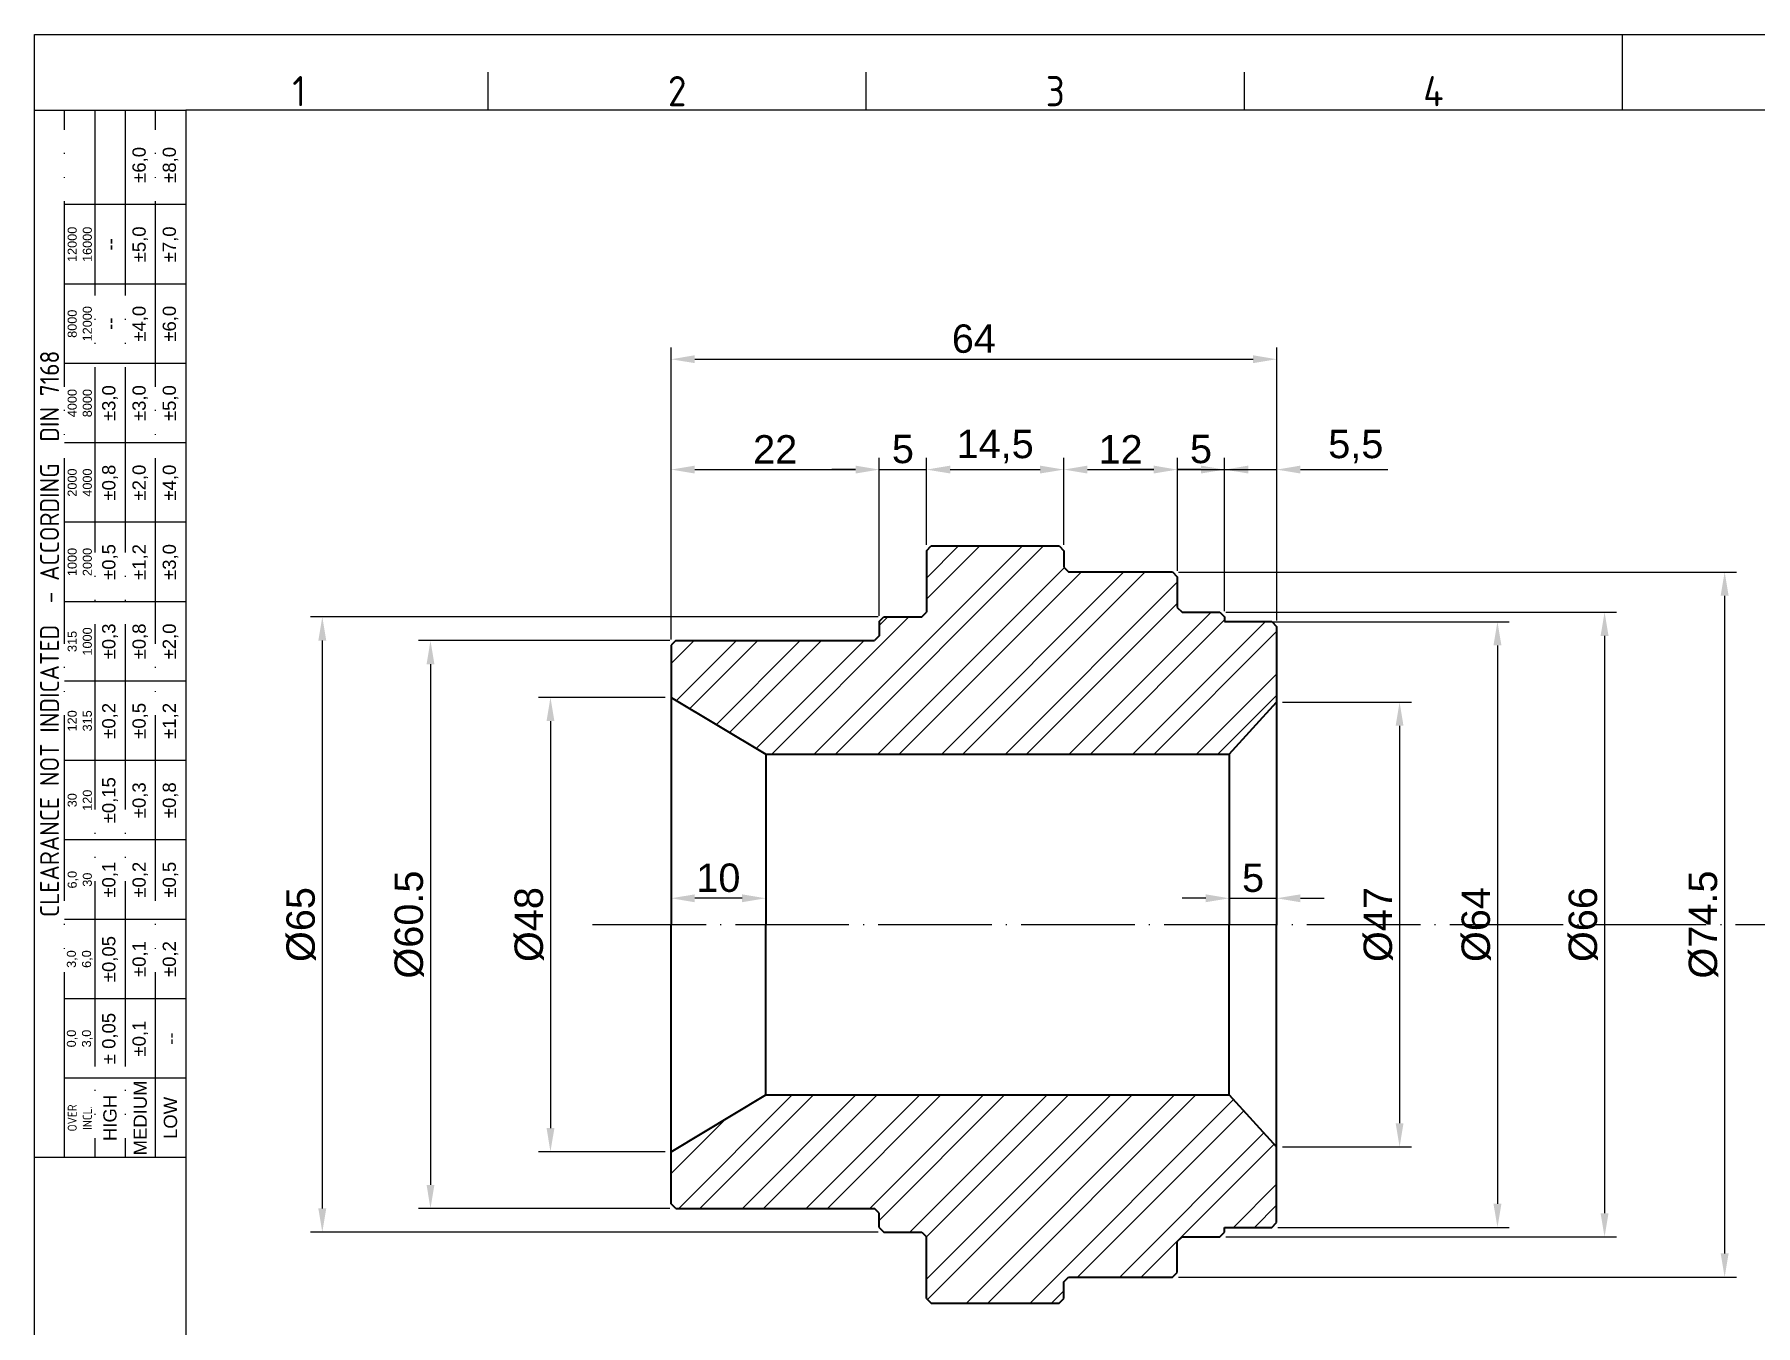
# Model space of a CAD drawing. Header units: millimetres. Extents: x 2490 to 2826, y 1138 to 1375.
# Drawn here: x 2489.9 to 2671.7, y 1238.9 to 1375.4 of the extents above; entities that cross this region are included whole.
import ezdxf
from ezdxf.enums import TextEntityAlignment as Align

# ---------------------------------------------------------------- set-up
doc = ezdxf.new("R2010")
doc.units = ezdxf.units.MM
doc.linetypes.add('ACAD_ISO04W100', pattern=[30, 24, -3, 0, -3])
doc.linetypes.add('ACAD_ISO05W100', pattern=[33, 24, -3, 0, -3, 0, -3])
for name, color, linetype, lineweight in [('AM_0', 7, 'Continuous', 40), ('AM_4', 1, 'ACAD_ISO04W100', 25), ('AM_5', 3, 'Continuous', 25), ('AM_BOR', 2, 'ACAD_ISO05W100', 35)]:
    doc.layers.add(name, color=color, linetype=linetype, lineweight=lineweight)
doc.styles.add('ACISOTS', font='isocp.shx', dxfattribs={"height": 1})
doc.styles.get("Standard").update_dxf_attribs({"font": 'arial.ttf'})
doc.dimstyles.new('ISO-25', dxfattribs={"dimtxt": 3, "dimasz": 2.5, "dimexe": 1.25, "dimexo": 0.625, "dimtad": 1, "dimtxsty": 'Standard', "dimcen": 2.5, "dimadec": 0, "dimazin": 0, "dimtfac": 1, "dimtmove": 0, "dimatfit": 3, "dimfxl": 1, "dimarcsym": 0})

# ---------------------------------------------------------------- blocks, each defined once
blk = doc.blocks.new('A3 ZTL')
for p, q in [((19.57, 280.82), (19.57, 9.78)), ((401.17, 280.82), (19.57, 280.82))]:
    blk.add_line(p, q)
at = {"layer": 'AM_BOR', "color": 135, "linetype": 'Continuous', "lineweight": 25}
for p, q in [((0, 0), (0, 290.61)), ((0, 290.61), (410.96, 290.61))]:
    blk.add_line(p, q, dxfattribs=at)
at = {"layer": 'AM_BOR', "color": 135, "lineweight": 25}
for p, q in [((205.48, 280.82), (205.48, 290.61)), ((58.71, 280.82), (58.71, 285.71)), ((107.63, 280.82), (107.63, 285.71)), ((156.56, 280.82), (156.56, 285.71)), ((3.91, 145.3), (3.91, 280.82)), ((7.83, 280.82), (7.83, 145.3)), ((11.74, 280.82), (11.74, 145.3)), ((15.66, 145.3), (15.66, 280.82)), ((19.57, 268.59), (3.91, 268.59)), ((19.57, 258.32), (3.91, 258.32)), ((19.57, 248.04), (3.91, 248.04)), ((19.57, 237.77), (3.91, 237.77)), ((19.57, 227.5), (3.91, 227.5)), ((19.57, 217.22), (3.91, 217.22)), ((19.57, 206.95), (3.91, 206.95)), ((19.57, 196.67), (3.91, 196.67)), ((19.57, 186.4), (3.91, 186.4)), ((19.57, 176.13), (3.91, 176.13)), ((19.57, 165.85), (3.91, 165.85)), ((19.57, 155.58), (3.91, 155.58))]:
    blk.add_line(p, q, dxfattribs=at)
blk.add_lwpolyline([(19.57, 145.3), (0, 145.3), (0, 280.82), (19.57, 280.82)], close=True, dxfattribs=at)
at = {"layer": 'AM_BOR', "color": 135, "lineweight": 25, "style": 'ACISOTS'}
for s, p in [('1', (34.25, 283.27)), ('2', (83.17, 283.27)), ('3', (132.09, 283.27)), ('4', (181.02, 283.27))]:
    blk.add_text(s, height=3.91, dxfattribs=at).set_placement(p, align=Align.MIDDLE)
at = {"layer": 'AM_BOR', "color": 135, "lineweight": 25, "attachment_point": 5, "rotation": 90}
for s, insert, char_height, width in [('±6,0', (13.7, 273.73), 1.712, 10.274), ('±8,0', (17.61, 273.73), 1.712, 10.274), ('12000\\P16000', (5.87, 263.45), 1.174, 10.274), ('±5,0', (13.7, 263.45), 1.712, 10.274), ('±7,0', (17.61, 263.45), 1.712, 10.274), ('--', (9.78, 263.45), 1.712, 10.274), ('8000\\P12000', (5.87, 253.18), 1.174, 10.274), ('±4,0', (13.7, 253.18), 1.712, 10.274), ('±6,0', (17.61, 253.18), 1.712, 10.274), ('--', (9.78, 253.18), 1.712, 10.274), ('{\\Fisocp.shx|c0;CLEARANCE NOT INDICATED  - ACCORDING  DIN 7168}', (1.96, 213.06), 2.4462, 135.5186), ('±3,0', (9.78, 242.91), 1.712, 10.274), ('±3,0', (13.7, 242.91), 1.712, 10.274), ('±5,0', (17.61, 242.91), 1.712, 10.274), ('4000\\P8000', (5.87, 242.91), 1.174, 10.274), ('2000\\P4000', (5.87, 232.63), 1.174, 10.274), ('±0,8', (9.78, 232.63), 1.712, 10.274), ('±2,0', (13.7, 232.63), 1.712, 10.274), ('±4,0', (17.61, 232.63), 1.712, 10.274), ('1000\\P2000', (5.87, 222.36), 1.174, 10.274), ('±0,5', (9.78, 222.36), 1.712, 10.274), ('±1,2', (13.7, 222.36), 1.712, 10.274), ('±3,0', (17.61, 222.36), 1.712, 10.274), ('315\\P1000', (5.87, 212.08), 1.174, 10.274), ('±0,3', (9.78, 212.08), 1.712, 10.274), ('±0,8', (13.7, 212.08), 1.712, 10.274), ('±2,0', (17.61, 212.08), 1.712, 10.274), ('120\\P315', (5.87, 201.81), 1.174, 10.274), ('±0,2', (9.78, 201.81), 1.712, 10.274), ('±0,5', (13.7, 201.81), 1.712, 10.274), ('±1,2', (17.61, 201.81), 1.712, 10.274), ('±0,15', (9.78, 191.54), 1.712, 10.274), ('±0,8', (17.61, 191.54), 1.712, 10.274), ('30\\P120', (5.87, 191.54), 1.174, 10.274), ('±0,3', (13.7, 191.54), 1.712, 10.274), ('±0,1', (9.78, 181.26), 1.712, 10.274), ('±0,2', (13.7, 181.26), 1.712, 10.274), ('±0,5', (17.61, 181.26), 1.712, 10.274), ('6,0\\P30', (5.87, 181.26), 1.174, 10.274), ('±0,05', (9.78, 170.99), 1.712, 10.274), ('3,0\\P6,0', (5.87, 170.99), 1.174, 10.274), ('±0,1', (13.7, 170.99), 1.712, 10.274), ('±0,2', (17.61, 170.99), 1.712, 10.274), ('± 0,05', (9.78, 160.71), 1.712, 10.274), ('\\pt4.69206;±0,1', (13.7, 160.71), 1.7123, 10.274), ('0,0\\P3,0', (5.87, 160.71), 1.174, 10.274), ('--', (17.61, 160.71), 1.712, 10.274), ('MEDIUM', (13.7, 150.44), 1.712, 10.274), ('{\\Fisocp.shx|c0;OVER\\PINCL.}', (5.87, 150.44), 1.1742, 10.274), ('HIGH', (9.78, 150.44), 1.712, 10.274), ('LOW', (17.61, 150.44), 1.712, 10.274)]:
    blk.add_mtext(s, dxfattribs=dict(at, insert=insert, char_height=char_height, width=width))
blk = doc.blocks.new('*D51')
at = {"layer": 'AM_5', "color": 0, "lineweight": -2, "transparency": 16777216}
for p, q in [((2557.01, 1311.31), (2530.46, 1311.31)), ((2531.71, 1308.81), (2531.71, 1253.81)), ((2557.01, 1251.31), (2530.46, 1251.31))]:
    blk.add_line(p, q, dxfattribs=at)
at = {"layer": 'AM_5', "color": 0, "transparency": 16777216}
for points in [[(2531.3, 1308.81), (2532.13, 1308.81), (2531.71, 1311.31)], [(2531.3, 1253.81), (2532.13, 1253.81), (2531.71, 1251.31)]]:
    blk.add_solid(points, dxfattribs=at)
at = {"layer": 'Defpoints', "color": 0, "transparency": 16777216}
for p in [(2557.64, 1311.31), (2531.71, 1251.31), (2557.64, 1251.31)]:
    blk.add_point(p, dxfattribs=at)
at = {"layer": 'AM_5', "color": 0, "transparency": 16777216, "insert": (2529.47, 1281.31), "char_height": 3, "attachment_point": 5, "rotation": 90}
blk.add_mtext('%%C60.5', dxfattribs=at)
blk = doc.blocks.new('*D52')
at = {"layer": 'AM_5', "color": 0, "lineweight": -2, "transparency": 16777216}
for p, q in [((2579.01, 1313.81), (2519.03, 1313.81)), ((2520.28, 1311.31), (2520.28, 1251.31)), ((2579.01, 1248.81), (2519.03, 1248.81))]:
    blk.add_line(p, q, dxfattribs=at)
at = {"layer": 'AM_5', "color": 0, "transparency": 16777216}
for points in [[(2519.86, 1311.31), (2520.7, 1311.31), (2520.28, 1313.81)], [(2519.86, 1251.31), (2520.7, 1251.31), (2520.28, 1248.81)]]:
    blk.add_solid(points, dxfattribs=at)
at = {"layer": 'Defpoints', "color": 0, "transparency": 16777216}
for p in [(2579.64, 1313.81), (2520.28, 1248.81), (2579.64, 1248.81)]:
    blk.add_point(p, dxfattribs=at)
at = {"layer": 'AM_5', "color": 0, "transparency": 16777216, "insert": (2518.04, 1281.31), "char_height": 3, "attachment_point": 5, "rotation": 90}
blk.add_mtext('%%C65', dxfattribs=at)
blk = doc.blocks.new('*D53')
at = {"layer": 'AM_5', "color": 0, "lineweight": -2, "transparency": 16777216}
for p, q in [((2557.14, 1311.44), (2557.14, 1330.63)), ((2579.14, 1313.94), (2579.14, 1330.63)), ((2559.64, 1329.38), (2576.64, 1329.38))]:
    blk.add_line(p, q, dxfattribs=at)
at = {"layer": 'AM_5', "color": 0, "transparency": 16777216}
for points in [[(2559.64, 1329.8), (2559.64, 1328.97), (2557.14, 1329.38)], [(2576.64, 1329.8), (2576.64, 1328.97), (2579.14, 1329.38)]]:
    blk.add_solid(points, dxfattribs=at)
at = {"layer": 'Defpoints', "color": 0, "transparency": 16777216}
for p in [(2579.14, 1329.38), (2579.14, 1313.31), (2557.14, 1310.81)]:
    blk.add_point(p, dxfattribs=at)
at = {"layer": 'AM_5', "color": 0, "transparency": 16777216, "insert": (2568.14, 1331.52), "char_height": 3, "attachment_point": 5}
blk.add_mtext('22', dxfattribs=at)
blk = doc.blocks.new('*D54')
at = {"layer": 'AM_5', "color": 0, "lineweight": -2, "transparency": 16777216}
for p, q in [((2579.14, 1313.94), (2579.14, 1330.63)), ((2584.14, 1321.44), (2584.14, 1330.63)), ((2576.64, 1329.38), (2574.14, 1329.38)), ((2579.14, 1329.38), (2584.14, 1329.38)), ((2586.64, 1329.38), (2589.14, 1329.38))]:
    blk.add_line(p, q, dxfattribs=at)
at = {"layer": 'AM_5', "color": 0, "transparency": 16777216}
for points in [[(2576.64, 1329.8), (2576.64, 1328.97), (2579.14, 1329.38)], [(2586.64, 1329.8), (2586.64, 1328.97), (2584.14, 1329.38)]]:
    blk.add_solid(points, dxfattribs=at)
at = {"layer": 'Defpoints', "color": 0, "transparency": 16777216}
for p in [(2584.14, 1329.38), (2584.14, 1320.81), (2579.14, 1313.31)]:
    blk.add_point(p, dxfattribs=at)
at = {"layer": 'AM_5', "color": 0, "transparency": 16777216, "insert": (2581.64, 1331.54), "char_height": 3, "attachment_point": 5}
blk.add_mtext('5', dxfattribs=at)
blk = doc.blocks.new('*D55')
at = {"layer": 'AM_5', "color": 0, "lineweight": -2, "transparency": 16777216}
for p, q in [((2584.14, 1321.44), (2584.14, 1330.63)), ((2598.64, 1321.44), (2598.64, 1330.63)), ((2586.64, 1329.38), (2596.14, 1329.38))]:
    blk.add_line(p, q, dxfattribs=at)
at = {"layer": 'AM_5', "color": 0, "transparency": 16777216}
for points in [[(2586.64, 1329.8), (2586.64, 1328.97), (2584.14, 1329.38)], [(2596.14, 1329.8), (2596.14, 1328.97), (2598.64, 1329.38)]]:
    blk.add_solid(points, dxfattribs=at)
at = {"layer": 'Defpoints', "color": 0, "transparency": 16777216}
for p in [(2598.64, 1329.38), (2584.14, 1320.81), (2598.64, 1320.81)]:
    blk.add_point(p, dxfattribs=at)
at = {"layer": 'AM_5', "color": 0, "transparency": 16777216, "insert": (2591.39, 1331.81), "char_height": 3, "attachment_point": 5}
blk.add_mtext('14,5', dxfattribs=at)
blk = doc.blocks.new('*D56')
at = {"layer": 'AM_5', "color": 0, "lineweight": -2, "transparency": 16777216}
for p, q in [((2598.64, 1321.44), (2598.64, 1330.63)), ((2610.64, 1318.69), (2610.64, 1330.63)), ((2601.14, 1329.38), (2608.14, 1329.38))]:
    blk.add_line(p, q, dxfattribs=at)
at = {"layer": 'AM_5', "color": 0, "transparency": 16777216}
for points in [[(2601.14, 1329.8), (2601.14, 1328.97), (2598.64, 1329.38)], [(2608.14, 1329.8), (2608.14, 1328.97), (2610.64, 1329.38)]]:
    blk.add_solid(points, dxfattribs=at)
at = {"layer": 'Defpoints', "color": 0, "transparency": 16777216}
for p in [(2610.64, 1329.38), (2598.64, 1320.81), (2610.64, 1318.06)]:
    blk.add_point(p, dxfattribs=at)
at = {"layer": 'AM_5', "color": 0, "transparency": 16777216, "insert": (2604.64, 1331.52), "char_height": 3, "attachment_point": 5}
blk.add_mtext('12', dxfattribs=at)
blk = doc.blocks.new('*D57')
at = {"layer": 'AM_5', "color": 0, "lineweight": -2, "transparency": 16777216}
for p, q in [((2610.64, 1318.69), (2610.64, 1330.63)), ((2615.64, 1314.44), (2615.64, 1330.63)), ((2608.14, 1329.38), (2605.64, 1329.38)), ((2610.64, 1329.38), (2615.64, 1329.38)), ((2618.14, 1329.38), (2620.64, 1329.38))]:
    blk.add_line(p, q, dxfattribs=at)
at = {"layer": 'AM_5', "color": 0, "transparency": 16777216}
for points in [[(2608.14, 1329.8), (2608.14, 1328.97), (2610.64, 1329.38)], [(2618.14, 1329.8), (2618.14, 1328.97), (2615.64, 1329.38)]]:
    blk.add_solid(points, dxfattribs=at)
at = {"layer": 'Defpoints', "color": 0, "transparency": 16777216}
for p in [(2615.64, 1329.38), (2610.64, 1318.06), (2615.64, 1313.81)]:
    blk.add_point(p, dxfattribs=at)
at = {"layer": 'AM_5', "color": 0, "transparency": 16777216, "insert": (2613.14, 1331.54), "char_height": 3, "attachment_point": 5}
blk.add_mtext('5', dxfattribs=at)
blk = doc.blocks.new('*D58')
at = {"layer": 'AM_5', "color": 0, "lineweight": -2, "transparency": 16777216}
for p, q in [((2615.64, 1314.44), (2615.64, 1330.63)), ((2621.14, 1313.44), (2621.14, 1330.63)), ((2613.14, 1329.38), (2610.64, 1329.38)), ((2615.64, 1329.38), (2621.14, 1329.38)), ((2623.64, 1329.38), (2632.87, 1329.38))]:
    blk.add_line(p, q, dxfattribs=at)
at = {"layer": 'AM_5', "color": 0, "transparency": 16777216}
for points in [[(2613.14, 1329.8), (2613.14, 1328.97), (2615.64, 1329.38)], [(2623.64, 1329.8), (2623.64, 1328.97), (2621.14, 1329.38)]]:
    blk.add_solid(points, dxfattribs=at)
at = {"layer": 'Defpoints', "color": 0, "transparency": 16777216}
for p in [(2621.14, 1329.38), (2615.64, 1313.81), (2621.14, 1312.81)]:
    blk.add_point(p, dxfattribs=at)
at = {"layer": 'AM_5', "color": 0, "transparency": 16777216, "insert": (2629.5, 1331.81), "char_height": 3, "attachment_point": 5}
blk.add_mtext('5,5', dxfattribs=at)
blk = doc.blocks.new('*D59')
at = {"layer": 'AM_5', "color": 0, "lineweight": -2, "transparency": 16777216}
for p, q in [((2557.14, 1311.44), (2557.14, 1342.29)), ((2559.64, 1341.04), (2618.64, 1341.04)), ((2621.14, 1313.44), (2621.14, 1342.29))]:
    blk.add_line(p, q, dxfattribs=at)
at = {"layer": 'AM_5', "color": 0, "transparency": 16777216}
for points in [[(2559.64, 1341.46), (2559.64, 1340.63), (2557.14, 1341.04)], [(2618.64, 1341.46), (2618.64, 1340.63), (2621.14, 1341.04)]]:
    blk.add_solid(points, dxfattribs=at)
at = {"layer": 'Defpoints', "color": 0, "transparency": 16777216}
for p in [(2621.14, 1341.04), (2621.14, 1312.81), (2557.14, 1310.81)]:
    blk.add_point(p, dxfattribs=at)
at = {"layer": 'AM_5', "color": 0, "transparency": 16777216, "insert": (2589.14, 1343.2), "char_height": 3, "attachment_point": 5}
blk.add_mtext('64', dxfattribs=at)
blk = doc.blocks.new('*D60')
at = {"layer": 'AM_5', "color": 0, "lineweight": -2, "transparency": 16777216}
for p, q in [((2557.14, 1284.71), (2557.14, 1285.34)), ((2567.14, 1284.71), (2567.14, 1285.34)), ((2564.64, 1284.09), (2559.64, 1284.09))]:
    blk.add_line(p, q, dxfattribs=at)
at = {"layer": 'AM_5', "color": 0, "transparency": 16777216}
for points in [[(2559.64, 1284.5), (2559.64, 1283.67), (2557.14, 1284.09)], [(2564.64, 1284.5), (2564.64, 1283.67), (2567.14, 1284.09)]]:
    blk.add_solid(points, dxfattribs=at)
at = {"layer": 'Defpoints', "color": 0, "transparency": 16777216}
for p in [(2557.14, 1284.09), (2557.14, 1284.09), (2567.14, 1284.09)]:
    blk.add_point(p, dxfattribs=at)
at = {"layer": 'AM_5', "color": 0, "transparency": 16777216, "insert": (2562.14, 1286.24), "char_height": 3, "attachment_point": 5}
blk.add_mtext('10', dxfattribs=at)
blk = doc.blocks.new('*D61')
at = {"layer": 'AM_5', "color": 0, "lineweight": -2, "transparency": 16777216}
for p, q in [((2556.51, 1305.31), (2543.14, 1305.31)), ((2544.39, 1302.81), (2544.39, 1259.81)), ((2556.51, 1257.31), (2543.14, 1257.31))]:
    blk.add_line(p, q, dxfattribs=at)
at = {"layer": 'AM_5', "color": 0, "transparency": 16777216}
for points in [[(2543.98, 1302.81), (2544.81, 1302.81), (2544.39, 1305.31)], [(2543.98, 1259.81), (2544.81, 1259.81), (2544.39, 1257.31)]]:
    blk.add_solid(points, dxfattribs=at)
at = {"layer": 'Defpoints', "color": 0, "transparency": 16777216}
for p in [(2557.14, 1305.31), (2544.39, 1257.31), (2557.14, 1257.31)]:
    blk.add_point(p, dxfattribs=at)
at = {"layer": 'AM_5', "color": 0, "transparency": 16777216, "insert": (2542.15, 1281.31), "char_height": 3, "attachment_point": 5, "rotation": 90}
blk.add_mtext('%%C48', dxfattribs=at)
blk = doc.blocks.new('*D62')
at = {"layer": 'AM_5', "color": 0, "lineweight": -2, "transparency": 16777216}
for p, q in [((2616.14, 1284.71), (2616.14, 1285.34)), ((2621.14, 1284.71), (2621.14, 1285.34)), ((2613.64, 1284.09), (2611.14, 1284.09)), ((2616.14, 1284.09), (2621.14, 1284.09)), ((2623.64, 1284.09), (2626.14, 1284.09))]:
    blk.add_line(p, q, dxfattribs=at)
at = {"layer": 'AM_5', "color": 0, "transparency": 16777216}
for points in [[(2613.64, 1284.5), (2613.64, 1283.67), (2616.14, 1284.09)], [(2623.64, 1284.5), (2623.64, 1283.67), (2621.14, 1284.09)]]:
    blk.add_solid(points, dxfattribs=at)
at = {"layer": 'Defpoints', "color": 0, "transparency": 16777216}
for p in [(2616.14, 1284.09), (2621.14, 1284.09), (2621.14, 1284.09)]:
    blk.add_point(p, dxfattribs=at)
at = {"layer": 'AM_5', "color": 0, "transparency": 16777216, "insert": (2618.64, 1286.24), "char_height": 3, "attachment_point": 5}
blk.add_mtext('5', dxfattribs=at)
blk = doc.blocks.new('*D63')
at = {"layer": 'AM_5', "color": 0, "lineweight": -2, "transparency": 16777216}
for p, q in [((2621.76, 1304.81), (2635.38, 1304.81)), ((2634.13, 1302.31), (2634.13, 1260.31)), ((2621.76, 1257.81), (2635.38, 1257.81))]:
    blk.add_line(p, q, dxfattribs=at)
at = {"layer": 'AM_5', "color": 0, "transparency": 16777216}
for points in [[(2633.71, 1302.31), (2634.54, 1302.31), (2634.13, 1304.81)], [(2633.71, 1260.31), (2634.54, 1260.31), (2634.13, 1257.81)]]:
    blk.add_solid(points, dxfattribs=at)
at = {"layer": 'Defpoints', "color": 0, "transparency": 16777216}
for p in [(2621.14, 1304.81), (2621.14, 1257.81), (2634.13, 1257.81)]:
    blk.add_point(p, dxfattribs=at)
at = {"layer": 'AM_5', "color": 0, "transparency": 16777216, "insert": (2631.88, 1281.31), "char_height": 3, "attachment_point": 5, "rotation": 90}
blk.add_mtext('%%C47', dxfattribs=at)
blk = doc.blocks.new('*D64')
at = {"layer": 'AM_5', "color": 0, "lineweight": -2, "transparency": 16777216}
for p, q in [((2610.76, 1318.56), (2669.73, 1318.56)), ((2668.48, 1316.06), (2668.48, 1246.56)), ((2610.76, 1244.06), (2669.73, 1244.06))]:
    blk.add_line(p, q, dxfattribs=at)
at = {"layer": 'AM_5', "color": 0, "transparency": 16777216}
for points in [[(2668.06, 1316.06), (2668.9, 1316.06), (2668.48, 1318.56)], [(2668.06, 1246.56), (2668.9, 1246.56), (2668.48, 1244.06)]]:
    blk.add_solid(points, dxfattribs=at)
at = {"layer": 'Defpoints', "color": 0, "transparency": 16777216}
for p in [(2610.14, 1318.56), (2610.14, 1244.06), (2668.48, 1244.06)]:
    blk.add_point(p, dxfattribs=at)
at = {"layer": 'AM_5', "color": 0, "transparency": 16777216, "insert": (2666.24, 1281.31), "char_height": 3, "attachment_point": 5, "rotation": 90}
blk.add_mtext('%%C74.5', dxfattribs=at)
blk = doc.blocks.new('*D65')
at = {"layer": 'AM_5', "color": 0, "lineweight": -2, "transparency": 16777216}
for p, q in [((2615.76, 1314.31), (2657.04, 1314.31)), ((2655.79, 1311.81), (2655.79, 1250.81)), ((2615.76, 1248.31), (2657.04, 1248.31))]:
    blk.add_line(p, q, dxfattribs=at)
at = {"layer": 'AM_5', "color": 0, "transparency": 16777216}
for points in [[(2655.37, 1311.81), (2656.21, 1311.81), (2655.79, 1314.31)], [(2655.37, 1250.81), (2656.21, 1250.81), (2655.79, 1248.31)]]:
    blk.add_solid(points, dxfattribs=at)
at = {"layer": 'Defpoints', "color": 0, "transparency": 16777216}
for p in [(2615.14, 1314.31), (2615.14, 1248.31), (2655.79, 1248.31)]:
    blk.add_point(p, dxfattribs=at)
at = {"layer": 'AM_5', "color": 0, "transparency": 16777216, "insert": (2653.55, 1281.31), "char_height": 3, "attachment_point": 5, "rotation": 90}
blk.add_mtext('%%C66', dxfattribs=at)
blk = doc.blocks.new('*D66')
at = {"layer": 'AM_5', "color": 0, "lineweight": -2, "transparency": 16777216}
for p, q in [((2618.76, 1313.31), (2645.72, 1313.31)), ((2644.47, 1310.81), (2644.47, 1251.81)), ((2621.26, 1249.31), (2645.72, 1249.31))]:
    blk.add_line(p, q, dxfattribs=at)
at = {"layer": 'AM_5', "color": 0, "transparency": 16777216}
for points in [[(2644.05, 1310.81), (2644.89, 1310.81), (2644.47, 1313.31)], [(2644.05, 1251.81), (2644.89, 1251.81), (2644.47, 1249.31)]]:
    blk.add_solid(points, dxfattribs=at)
at = {"layer": 'Defpoints', "color": 0, "transparency": 16777216}
for p in [(2618.14, 1313.31), (2620.64, 1249.31), (2644.47, 1249.31)]:
    blk.add_point(p, dxfattribs=at)
at = {"layer": 'AM_5', "color": 0, "transparency": 16777216, "insert": (2642.23, 1281.31), "char_height": 3, "attachment_point": 5, "rotation": 90}
blk.add_mtext('%%C64', dxfattribs=at)

msp = doc.modelspace()

# ---------------------------------------------------------------- hatches: boundary and pattern name
at = {"layer": 'AM_5'}
h = msp.add_hatch(dxfattribs=at)
h.set_pattern_fill('ANSI32', color=256, scale=0.5)
h.paths.add_polyline_path([(2621.135, 1312.814), (2620.635, 1313.314), (2615.635, 1313.314), (2615.635, 1313.814), (2615.135, 1314.314), (2611.135, 1314.314), (2610.635, 1314.814), (2610.635, 1318.064), (2610.135, 1318.564), (2599.135, 1318.564), (2598.635, 1319.064), (2598.635, 1320.814), (2598.135, 1321.314), (2584.635, 1321.314), (2584.135, 1320.814), (2584.135, 1314.314), (2583.635, 1313.814), (2579.635, 1313.814), (2579.135, 1313.314), (2579.135, 1311.814), (2578.635, 1311.314), (2557.635, 1311.314), (2557.135, 1310.814), (2557.135, 1305.314), (2567.135, 1299.314), (2616.135, 1299.314), (2621.135, 1304.814)])
h.paths.add_polyline_path([(2616.135, 1263.314), (2567.135, 1263.314), (2557.135, 1257.314), (2557.135, 1251.814), (2557.635, 1251.314), (2578.635, 1251.314), (2579.135, 1250.814), (2579.135, 1249.314), (2579.635, 1248.814), (2583.635, 1248.814), (2584.135, 1248.314), (2584.135, 1241.814), (2584.635, 1241.314), (2598.135, 1241.314), (2598.635, 1241.814), (2598.635, 1243.564), (2599.135, 1244.064), (2610.135, 1244.064), (2610.635, 1244.564), (2610.635, 1247.814), (2611.135, 1248.314), (2615.135, 1248.314), (2615.635, 1248.814), (2615.635, 1249.314), (2620.635, 1249.314), (2621.135, 1249.814), (2621.135, 1257.814)])

# ---------------------------------------------------------------- linework, layer by layer
at = {"layer": 'AM_0'}
for p, q in [((2584.135, 1320.814), (2584.635, 1321.314)), ((2584.135, 1320.814), (2584.135, 1314.314)), ((2584.635, 1321.314), (2598.135, 1321.314)), ((2598.135, 1321.314), (2598.635, 1320.814)), ((2598.635, 1320.814), (2598.635, 1319.064)), ((2598.635, 1319.064), (2599.135, 1318.564)), ((2599.135, 1318.564), (2610.135, 1318.564)), ((2610.135, 1318.564), (2610.635, 1318.064)), ((2610.635, 1318.064), (2610.635, 1314.814)), ((2579.135, 1313.314), (2579.635, 1313.814)), ((2579.135, 1313.314), (2579.135, 1311.814)), ((2579.635, 1313.814), (2583.635, 1313.814)), ((2583.635, 1313.814), (2584.135, 1314.314)), ((2610.635, 1314.814), (2611.135, 1314.314)), ((2611.135, 1314.314), (2615.135, 1314.314)), ((2615.135, 1314.314), (2615.635, 1313.814)), ((2615.635, 1313.814), (2615.635, 1313.314)), ((2615.635, 1313.314), (2620.635, 1313.314)), ((2620.635, 1313.314), (2621.135, 1312.814)), ((2579.135, 1311.814), (2578.635, 1311.314)), ((2621.135, 1312.814), (2621.135, 1281.314)), ((2557.635, 1311.314), (2557.135, 1310.814)), ((2557.135, 1310.814), (2557.135, 1281.314)), ((2557.635, 1311.314), (2578.635, 1311.314)), ((2557.135, 1305.314), (2567.135, 1299.314)), ((2616.135, 1299.314), (2621.135, 1304.814)), ((2567.135, 1299.314), (2616.135, 1299.314)), ((2567.135, 1299.314), (2567.135, 1281.314)), ((2616.135, 1299.314), (2616.135, 1281.314)), ((2557.135, 1251.814), (2557.135, 1281.314)), ((2567.135, 1263.314), (2567.135, 1281.314)), ((2616.135, 1263.314), (2616.135, 1281.314)), ((2621.135, 1249.814), (2621.135, 1281.314)), ((2557.135, 1257.314), (2567.135, 1263.314)), ((2567.135, 1263.314), (2616.135, 1263.314)), ((2616.135, 1263.314), (2621.135, 1257.814)), ((2557.635, 1251.314), (2557.135, 1251.814)), ((2557.635, 1251.314), (2578.635, 1251.314)), ((2579.135, 1250.814), (2578.635, 1251.314)), ((2579.135, 1249.314), (2579.135, 1250.814)), ((2620.635, 1249.314), (2621.135, 1249.814)), ((2579.135, 1249.314), (2579.635, 1248.814)), ((2579.635, 1248.814), (2583.635, 1248.814)), ((2583.635, 1248.814), (2584.135, 1248.314)), ((2584.135, 1241.814), (2584.135, 1248.314)), ((2610.635, 1247.814), (2611.135, 1248.314)), ((2610.635, 1244.564), (2610.635, 1247.814)), ((2611.135, 1248.314), (2615.135, 1248.314)), ((2615.135, 1248.314), (2615.635, 1248.814)), ((2615.635, 1248.814), (2615.635, 1249.314)), ((2615.635, 1249.314), (2620.635, 1249.314)), ((2610.135, 1244.064), (2610.635, 1244.564)), ((2598.635, 1243.564), (2599.135, 1244.064)), ((2598.635, 1241.814), (2598.635, 1243.564)), ((2599.135, 1244.064), (2610.135, 1244.064)), ((2584.135, 1241.814), (2584.635, 1241.314)), ((2584.635, 1241.314), (2598.135, 1241.314)), ((2598.135, 1241.314), (2598.635, 1241.814))]:
    msp.add_line(p, q, dxfattribs=at)
at = {"layer": 'AM_4', "ltscale": 0.5}
msp.add_line((2548.831, 1281.314), (2794.014, 1281.314), dxfattribs=at)

# ---------------------------------------------------------------- block references
at = {"linetype": 'ByBlock', "lineweight": 0, "xscale": 0.8167500000000001, "yscale": 0.8167500000000001, "zscale": 0.8167500000000001}
msp.add_blockref('A3 ZTL', (2489.857, 1138.007), dxfattribs=at)

# ---------------------------------------------------------------- dimensions: what is measured, and where the dimension line sits
at = {"layer": 'AM_5'}
for base, p1, p2, picture, middle in [((2621.135, 1341.045), (2557.135, 1310.814), (2621.135, 1312.814), '*D59', (2589.135, 1343.202)), ((2579.135, 1329.385), (2557.135, 1310.814), (2579.135, 1313.314), '*D53', (2568.135, 1331.516)), ((2584.135, 1329.385), (2579.135, 1313.314), (2584.135, 1320.814), '*D54', (2581.635, 1331.535)), ((2598.635, 1329.385), (2584.135, 1320.814), (2598.635, 1320.814), '*D55', (2591.385, 1331.813)), ((2610.635, 1329.385), (2598.635, 1320.814), (2610.635, 1318.064), '*D56', (2604.635, 1331.516)), ((2615.635, 1329.385), (2610.635, 1318.064), (2615.635, 1313.814), '*D57', (2613.135, 1331.535)), ((2621.135, 1329.385), (2615.635, 1313.814), (2621.135, 1312.814), '*D58', (2629.503, 1331.806)), ((2557.135, 1284.086), (2567.135, 1284.086), (2557.135, 1284.086), '*D60', (2562.135, 1286.243)), ((2621.135, 1284.086), (2616.135, 1284.086), (2621.135, 1284.086), '*D62', (2618.635, 1286.237))]:
    dim = msp.add_linear_dim(base=base, p1=p1, p2=p2, dimstyle='ISO-25', dxfattribs=at)
    dim.commit()
    dim.dimension.update_dxf_attribs({"geometry": picture, "text_midpoint": middle})
for base, p1, p2, text, picture, middle in [((2668.48, 1244.064), (2610.135, 1318.564), (2610.135, 1244.064), '%%C74.5', '*D64', (2666.239, 1281.314)), ((2520.279, 1248.814), (2579.635, 1313.814), (2579.635, 1248.814), '%%C65', '*D52', (2518.038, 1281.314)), ((2655.79, 1248.314), (2615.135, 1314.314), (2615.135, 1248.314), '%%C66', '*D65', (2653.549, 1281.314)), ((2644.471, 1249.314), (2618.135, 1313.314), (2620.635, 1249.314), '%%C64', '*D66', (2642.23, 1281.314)), ((2531.715, 1251.314), (2557.635, 1311.314), (2557.635, 1251.314), '%%C60.5', '*D51', (2529.474, 1281.314)), ((2544.394, 1257.314), (2557.135, 1305.314), (2557.135, 1257.314), '%%C48', '*D61', (2542.153, 1281.314)), ((2634.125, 1257.814), (2621.135, 1304.814), (2621.135, 1257.814), '%%C47', '*D63', (2631.885, 1281.314))]:
    dim = msp.add_linear_dim(base=base, p1=p1, p2=p2, angle=90, text=text, dimstyle='ISO-25', dxfattribs=at)
    dim.commit()
    dim.dimension.update_dxf_attribs({"geometry": picture, "text_midpoint": middle})

doc.saveas('drawing.dxf')
